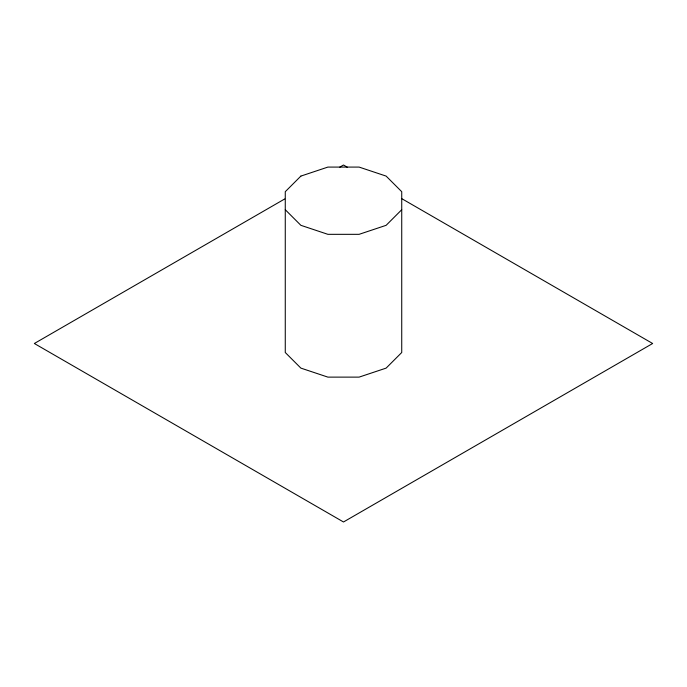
<?xml version="1.0" encoding="UTF-8"?>
<svg xmlns="http://www.w3.org/2000/svg" width="687" height="687" viewBox="0 0 687 687"><rect width="100%" height="100%" fill="white"/><g stroke="black" fill="none" stroke-linecap="round" stroke-linejoin="round"><path stroke-width="1.03" d="M401.732 209.715L386.128 225.319L359.103 234.327L327.897 234.327L300.872 225.319L285.268 209.715M284.762 198.929L34.35 343.5L343.5 521.983L652.65 343.5L401.989 198.783M339.825 167.13L343.5 165.017L347.21 167.156M300.872 176.095L285.268 191.699L285.268 352.508L300.872 368.112L327.897 377.12L359.103 377.12L386.128 368.112L401.732 352.508L401.732 191.699L386.128 176.095L359.103 167.087L327.897 167.087L300.872 176.095"/></g></svg>
